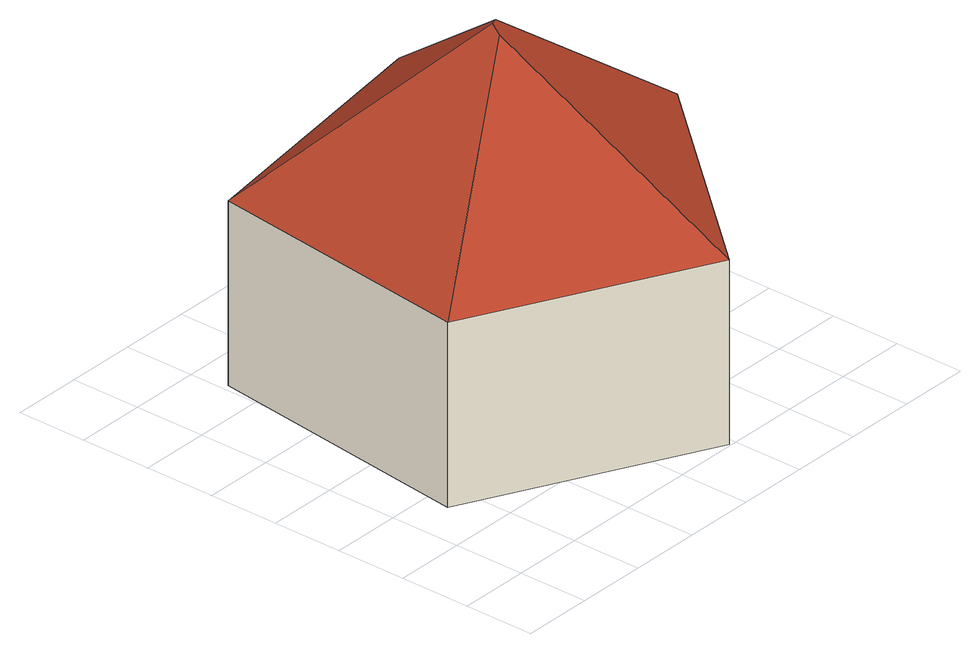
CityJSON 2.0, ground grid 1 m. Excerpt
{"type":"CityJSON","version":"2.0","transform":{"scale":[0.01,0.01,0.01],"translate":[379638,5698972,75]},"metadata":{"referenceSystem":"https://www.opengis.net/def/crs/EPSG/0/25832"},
"CityObjects":{
"building1":{"type":"Building","attributes":{"Gemeindeschluessel":"05911000","Geometrietyp2DReferenz":"3000","function":"31001_3281","roofType":"5000","measuredHeight":4.87},"geometry":[{"type":"Solid","lod":"2","boundaries":[[[[0,1,2,3]],[[4,5,1,0]],[[6,7,5,4]],[[8,9,7,6]],[[3,2,9,8]],[[10,11,8,6,12]],[[6,4,12]],[[12,4,0,10]],[[10,0,3,11]],[[3,8,11]],[[1,5,7,9,2]]]],"semantics":{"surfaces":[{"type":"WallSurface"},{"type":"RoofSurface"},{"type":"GroundSurface"}],"values":[[0,0,0,0,0,1,1,1,1,1,2]]}}]}
},
"vertices":[
[110,550,356],[110,550,98],[62,166,98],[62,166,356],[497,608,356],[497,608,98],[647,299,356],[647,299,98],[391,2,356],[391,2,98],[338,328,585],[329,309,580],[355,337,579]
]}
